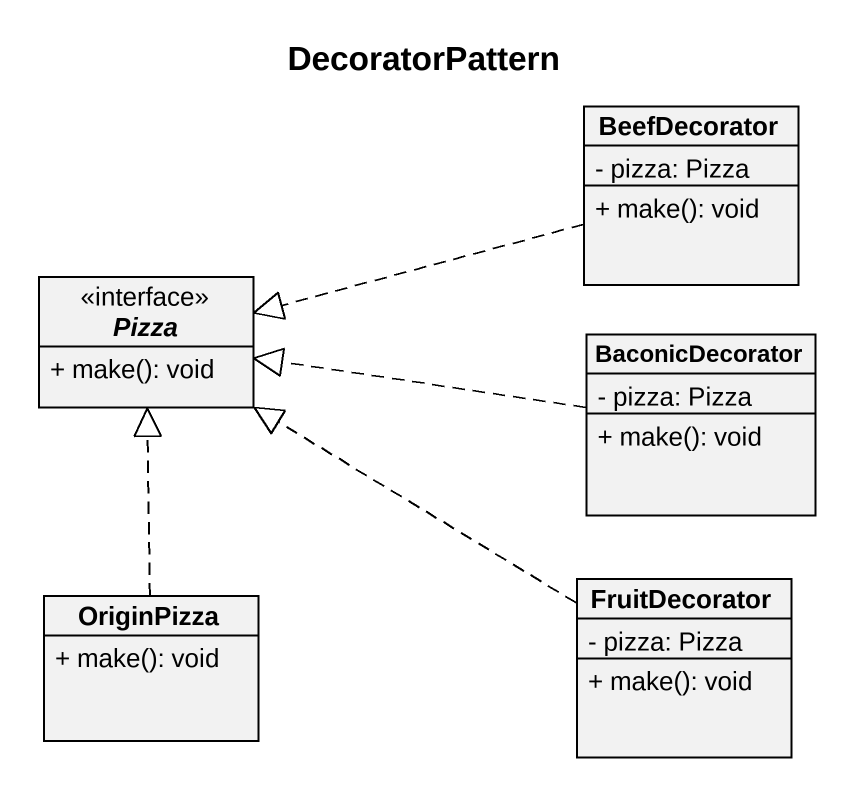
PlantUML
@startuml
title DecoratorPattern
hide circle
hide empty members
skinparam classAttributeIconSize 0
class BeefDecorator {
  - pizza: Pizza
  + make(): void
}
interface Pizza <<interface>> {
  + make(): void
}
class BaconicDecorator {
  - pizza: Pizza
  + make(): void
}
class OriginPizza {
  + make(): void
}
class FruitDecorator {
  - pizza: Pizza
  + make(): void
}
BeefDecorator .left.|> Pizza
BaconicDecorator .left.|> Pizza
OriginPizza .up.|> Pizza
FruitDecorator .up.|> Pizza
@enduml
